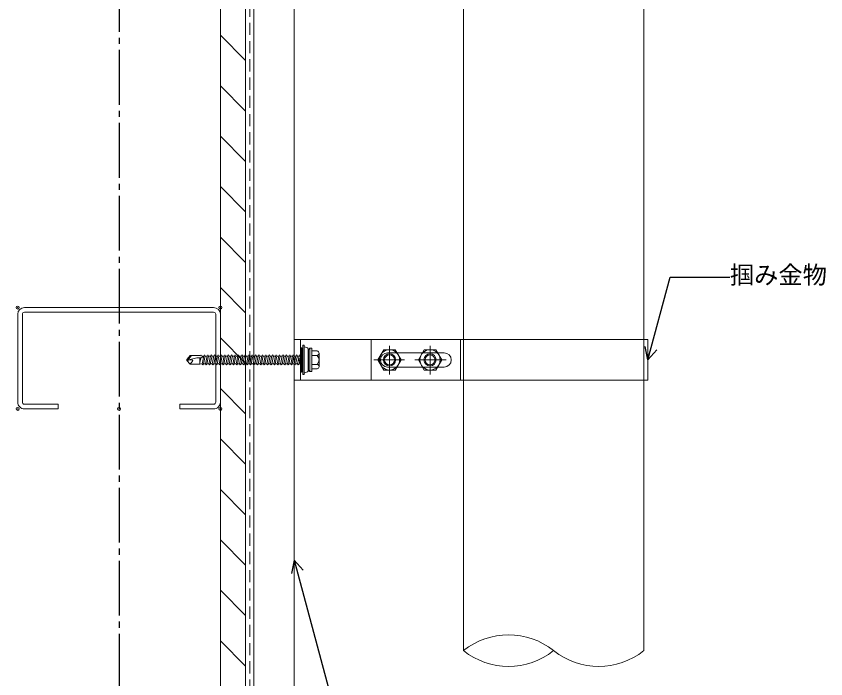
# Model space of a CAD drawing. Units: millimetres at full size, sheet at 1:3; details may follow other scales. Extents: x -1262 to 1258, y -891 to 1034.
# Drawn here: x 540.9 to 940.5, y -487.2 to -160.3 of the extents above; entities that cross this region are included whole.
import ezdxf
from ezdxf.enums import TextEntityAlignment as Align

# ---------------------------------------------------------------- set-up
doc = ezdxf.new("R2010")
doc.units = ezdxf.units.MM
doc.header["$LTSCALE"] = 3
doc.header["$PDMODE"] = 32
doc.header["$PDSIZE"] = 1.5
doc.linetypes.add('CHAIN2', pattern=[12, 9, -1, 1, -1])
doc.linetypes.add('DASHED2', pattern=[3, 2, -1])
for name, color, linetype, lineweight in [('0-4_寸法線1', 5, 'Continuous', 25), ('0-6_名称1', 5, 'Continuous', 25), ('0-E_外壁1', 6, 'Continuous', 20), ('1-D_竪樋', 6, 'Continuous', 20), ('1-F_樋足', 7, 'Continuous', 5), ('2-1_裏貼1', 2, 'Continuous', 18), ('2-7_ビス1', 7, 'Continuous', 5), ('2-8_ビス2', 7, 'Continuous', 5), ('3-9_断熱材1', 4, 'Continuous', 5), ('3-D_防水シート', 3, 'DASHED2', 9), ('4-5_C鋼1', 2, 'Continuous', 18)]:
    doc.layers.add(name, color=color, linetype=linetype, lineweight=lineweight)
doc.styles.add('ＭＳ ゴシック', font='')
doc.styles.get('ＭＳ ゴシック').set_extended_font_data('MS Gothic')

msp = doc.modelspace()

# ---------------------------------------------------------------- linework, layer by layer
at = {"layer": '0-4_寸法線1', "linetype": 'CHAIN2'}
msp.add_line((591.647, 723.055), (591.647, -619.534), dxfattribs=at)
at = {"layer": '0-6_名称1'}
for p, q in [((852.647, -329.842), (851.303, -323.27)), ((852.647, -329.842), (857.098, -324.823)), ((678.147, -428.582), (676.803, -435.154)), ((678.147, -428.582), (682.598, -433.601))]:
    msp.add_line(p, q, dxfattribs=at)
for points in [[(852.647, -329.842), (863.6, -288.968), (893.048, -288.968)], [(678.147, -428.582), (707.38, -537.678), (735.479, -537.678)]]:
    msp.add_lwpolyline(points, dxfattribs=at)
at = {"layer": '0-E_外壁1'}
for p, q in [((658.147, 129), (658.147, -619.534)), ((678.147, 129), (678.147, -619.534))]:
    msp.add_line(p, q, dxfattribs=at)
at = {"layer": '1-D_竪樋'}
for p, q in [((761.647, -163.264), (761.647, -28.789)), ((850.647, -163.264), (850.647, -28.789)), ((761.647, -473.264), (761.647, -163.264)), ((850.647, -473.264), (850.647, -163.264))]:
    msp.add_line(p, q, dxfattribs=at)
for centre, start, end in [((783.897, -501.054), 51.31781, 128.68219), ((783.897, -501.054), 51.31781, 128.68219), ((783.897, -445.474), 231.31781, 308.68219), ((783.897, -445.474), 231.31781, 308.68219), ((828.397, -445.474), 231.31781, 308.68219), ((828.397, -445.474), 231.31781, 308.68219)]:
    msp.add_arc(centre, 35.6, start, end, dxfattribs=at)
at = {"layer": '1-F_樋足'}
for p, q in [((678.147, -319.842), (678.147, -339.842)), ((852.647, -319.842), (678.147, -319.842)), ((681.147, -319.842), (681.147, -339.842)), ((716.147, -339.842), (716.147, -319.842)), ((760.201, -339.842), (760.201, -319.842)), ((761.647, -339.842), (761.647, -319.842)), ((852.647, -339.842), (852.647, -319.842)), ((752.148, -326.342), (724.147, -326.342)), ((752.148, -333.342), (724.147, -333.342)), ((852.647, -339.842), (678.147, -339.842))]:
    msp.add_line(p, q, dxfattribs=at)
for centre, start, end in [((724.147, -329.842), 90, 270), ((752.148, -329.842), 270, 90)]:
    msp.add_arc(centre, 3.5, start, end, dxfattribs=at)
at = {"layer": '2-1_裏貼1'}
for p, q in [((654.147, -182.182), (641.647, -169.682)), ((654.147, -207.072), (641.647, -194.572)), ((654.147, -231.962), (641.647, -219.462)), ((654.147, -256.852), (641.647, -244.352)), ((654.147, -281.743), (641.647, -269.243)), ((654.147, -306.633), (641.647, -294.133)), ((654.147, -331.523), (641.647, -319.023)), ((654.147, -356.413), (641.647, -343.913)), ((654.147, -381.303), (641.647, -368.803)), ((654.147, -406.193), (641.647, -393.693)), ((654.147, -431.083), (641.647, -418.583)), ((654.147, -455.974), (641.647, -443.474)), ((654.147, -480.864), (641.647, -468.364))]:
    msp.add_line(p, q, dxfattribs=at)
at = {"layer": '2-7_ビス1'}
for p, q in [((683.047, -322.592), (683.047, -337.092)), ((684.608, -323.888), (683.183, -323.438)), ((631.857, -327.779), (631.981, -327.565)), ((632.238, -327.565), (631.981, -327.565)), ((632.419, -327.878), (632.238, -327.565)), ((633.795, -327.342), (633.424, -327.985)), ((633.795, -327.342), (634.166, -327.985)), ((635.48, -327.342), (635.109, -327.985)), ((635.48, -327.342), (635.851, -327.985)), ((637.165, -327.342), (636.795, -327.985)), ((637.165, -327.342), (637.536, -327.985)), ((638.851, -327.342), (638.48, -327.985)), ((638.851, -327.342), (639.221, -327.985)), ((640.536, -327.342), (640.165, -327.985)), ((640.536, -327.342), (640.907, -327.985)), ((642.221, -327.342), (641.85, -327.985)), ((642.221, -327.342), (642.592, -327.985)), ((643.906, -327.342), (643.536, -327.985)), ((643.906, -327.342), (644.277, -327.985)), ((645.592, -327.342), (645.221, -327.985)), ((645.592, -327.342), (645.962, -327.985)), ((647.277, -327.342), (646.906, -327.985)), ((647.277, -327.342), (647.648, -327.985)), ((648.962, -327.342), (648.591, -327.985)), ((648.962, -327.342), (649.333, -327.985)), ((650.647, -327.342), (650.277, -327.985)), ((650.647, -327.342), (651.018, -327.985)), ((652.333, -327.342), (651.962, -327.985)), ((652.333, -327.342), (652.703, -327.985)), ((654.018, -327.342), (653.647, -327.985)), ((654.018, -327.342), (654.388, -327.985)), ((655.703, -327.342), (655.332, -327.985)), ((655.703, -327.342), (656.074, -327.985)), ((657.388, -327.342), (657.017, -327.985)), ((657.388, -327.342), (657.759, -327.985)), ((659.074, -327.342), (658.703, -327.985)), ((659.074, -327.342), (659.444, -327.985)), ((660.759, -327.342), (660.388, -327.985)), ((660.759, -327.342), (661.129, -327.985)), ((662.444, -327.342), (662.073, -327.985)), ((662.444, -327.342), (662.815, -327.985)), ((664.129, -327.342), (663.758, -327.985)), ((664.129, -327.342), (664.5, -327.985)), ((665.814, -327.342), (665.444, -327.985)), ((665.814, -327.342), (666.185, -327.985)), ((667.5, -327.342), (667.129, -327.985)), ((667.5, -327.342), (667.87, -327.985)), ((669.185, -327.342), (668.814, -327.985)), ((669.185, -327.342), (669.556, -327.985)), ((670.87, -327.342), (670.499, -327.985)), ((670.87, -327.342), (671.241, -327.985)), ((672.555, -327.342), (672.185, -327.985)), ((672.555, -327.342), (672.926, -327.985)), ((674.241, -327.342), (673.87, -327.985)), ((674.241, -327.342), (674.611, -327.985)), ((675.926, -327.342), (675.555, -327.985)), ((675.926, -327.342), (676.297, -327.985)), ((677.611, -327.342), (677.24, -327.985)), ((677.611, -327.342), (677.982, -327.985)), ((679.296, -327.342), (678.926, -327.985)), ((679.296, -327.342), (679.667, -327.985)), ((680.982, -327.342), (680.611, -327.985)), ((680.982, -327.342), (681.147, -327.63)), ((681.147, -335.999), (681.147, -323.685)), ((682.347, -323.985), (681.147, -323.685)), ((682.347, -325.278), (681.147, -324.078)), ((682.347, -326.028), (681.147, -324.828)), ((682.347, -326.779), (681.147, -325.579)), ((682.347, -327.53), (681.147, -326.33)), ((682.347, -328.28), (681.147, -327.08)), ((682.347, -324.527), (681.625, -323.805)), ((684.947, -324.362), (684.947, -335.323)), ((685.147, -324.785), (685.147, -334.9)), ((685.242, -324.583), (685.897, -324.042)), ((686.847, -335.379), (686.847, -324.306)), ((689.461, -325.442), (686.847, -325.442)), ((689.461, -327.642), (686.847, -327.642)), ((690.347, -326.542), (690.347, -333.142)), ((626.706, -327.719), (625.147, -329.577)), ((625.147, -329.577), (625.147, -330.108)), ((626.706, -331.965), (625.147, -330.108)), ((625.588, -329.99), (627.493, -327.719)), ((630.04, -328.796), (626.141, -329.841)), ((631.517, -327.719), (626.706, -327.719)), ((631.517, -328.796), (630.04, -328.796)), ((631.517, -327.719), (631.857, -327.779)), ((632.185, -328.684), (631.517, -330.989)), ((631.517, -329.842), (631.694, -328.769)), ((631.517, -331.965), (631.517, -328.796)), ((631.855, -327.793), (631.857, -327.779)), ((632.419, -327.878), (632.403, -327.933)), ((632.419, -327.878), (633.022, -327.985)), ((632.622, -331.771), (633.424, -327.985)), ((633.424, -327.985), (633.022, -327.985)), ((633.323, -331.7), (634.166, -327.985)), ((635.109, -327.985), (634.166, -327.985)), ((634.267, -331.7), (635.109, -327.985)), ((635.008, -331.7), (635.851, -327.985)), ((636.795, -327.985), (635.851, -327.985)), ((635.952, -331.7), (636.795, -327.985)), ((636.694, -331.7), (637.536, -327.985)), ((638.379, -331.7), (639.221, -327.985)), ((640.165, -327.985), (639.221, -327.985)), ((639.323, -331.7), (640.165, -327.985)), ((640.064, -331.7), (640.907, -327.985)), ((641.85, -327.985), (640.907, -327.985)), ((641.008, -331.7), (641.85, -327.985)), ((641.749, -331.7), (642.592, -327.985)), ((643.536, -327.985), (642.592, -327.985)), ((642.693, -331.7), (643.536, -327.985)), ((643.434, -331.7), (644.277, -327.985)), ((645.221, -327.985), (644.277, -327.985)), ((644.378, -331.7), (645.221, -327.985)), ((645.12, -331.7), (645.962, -327.985)), ((646.805, -331.7), (647.648, -327.985)), ((648.591, -327.985), (647.648, -327.985)), ((647.749, -331.7), (648.591, -327.985)), ((648.49, -331.7), (649.333, -327.985)), ((650.277, -327.985), (649.333, -327.985)), ((649.434, -331.7), (650.277, -327.985)), ((650.175, -331.7), (651.018, -327.985)), ((651.962, -327.985), (651.018, -327.985)), ((651.119, -331.7), (651.962, -327.985)), ((651.861, -331.7), (652.703, -327.985)), ((653.647, -327.985), (652.703, -327.985)), ((652.804, -331.7), (653.647, -327.985)), ((653.546, -331.7), (654.388, -327.985)), ((655.332, -327.985), (654.388, -327.985)), ((654.489, -331.7), (655.332, -327.985)), ((655.231, -331.7), (656.074, -327.985)), ((657.017, -327.985), (656.074, -327.985)), ((656.175, -331.7), (657.017, -327.985)), ((656.916, -331.7), (657.759, -327.985)), ((658.703, -327.985), (657.759, -327.985)), ((657.86, -331.7), (658.703, -327.985)), ((658.602, -331.7), (659.444, -327.985)), ((660.388, -327.985), (659.444, -327.985)), ((659.545, -331.7), (660.388, -327.985)), ((660.287, -331.7), (661.129, -327.985)), ((662.073, -327.985), (661.129, -327.985)), ((661.231, -331.7), (662.073, -327.985)), ((661.972, -331.7), (662.815, -327.985)), ((663.758, -327.985), (662.815, -327.985)), ((662.916, -331.7), (663.758, -327.985)), ((663.657, -331.7), (664.5, -327.985)), ((665.444, -327.985), (664.5, -327.985)), ((664.601, -331.7), (665.444, -327.985)), ((665.343, -331.7), (666.185, -327.985)), ((667.129, -327.985), (666.185, -327.985)), ((666.286, -331.7), (667.129, -327.985)), ((667.028, -331.7), (667.87, -327.985)), ((668.814, -327.985), (667.87, -327.985)), ((667.972, -331.7), (668.814, -327.985)), ((668.713, -331.7), (669.556, -327.985)), ((670.499, -327.985), (669.556, -327.985)), ((669.657, -331.7), (670.499, -327.985)), ((670.398, -331.7), (671.241, -327.985)), ((672.185, -327.985), (671.241, -327.985)), ((671.342, -331.7), (672.185, -327.985)), ((672.083, -331.7), (672.926, -327.985)), ((673.87, -327.985), (672.926, -327.985)), ((673.027, -331.7), (673.87, -327.985)), ((673.769, -331.7), (674.611, -327.985)), ((675.555, -327.985), (674.611, -327.985)), ((674.712, -331.7), (675.555, -327.985)), ((675.454, -331.7), (676.297, -327.985)), ((677.24, -327.985), (676.297, -327.985)), ((676.398, -331.7), (677.24, -327.985)), ((677.139, -331.7), (677.982, -327.985)), ((678.926, -327.985), (677.982, -327.985)), ((678.083, -331.7), (678.926, -327.985)), ((678.824, -331.7), (679.667, -327.985)), ((680.611, -327.985), (679.667, -327.985)), ((679.768, -331.7), (680.611, -327.985)), ((680.51, -331.7), (681.147, -328.887)), ((682.347, -329.031), (681.147, -327.831)), ((682.347, -329.782), (681.147, -328.582)), ((682.347, -330.532), (681.147, -329.332)), ((682.347, -331.283), (681.147, -330.083)), ((682.347, -332.034), (681.147, -330.834)), ((682.347, -332.784), (681.147, -331.584)), ((685.136, -327.985), (684.947, -327.985)), ((631.517, -331.965), (626.706, -331.965)), ((631.517, -331.965), (632.622, -331.771)), ((632.952, -332.342), (632.622, -331.771)), ((632.952, -332.342), (633.323, -331.7)), ((634.267, -331.7), (633.323, -331.7)), ((634.637, -332.342), (634.267, -331.7)), ((634.637, -332.342), (635.008, -331.7)), ((636.323, -332.342), (636.694, -331.7)), ((638.008, -332.342), (638.379, -331.7)), ((639.323, -331.7), (638.379, -331.7)), ((639.693, -332.342), (639.323, -331.7)), ((639.693, -332.342), (640.064, -331.7)), ((641.008, -331.7), (640.064, -331.7)), ((641.378, -332.342), (641.008, -331.7)), ((641.378, -332.342), (641.749, -331.7)), ((642.693, -331.7), (641.749, -331.7)), ((643.064, -332.342), (642.693, -331.7)), ((643.064, -332.342), (643.434, -331.7)), ((644.378, -331.7), (643.434, -331.7)), ((644.749, -332.342), (644.378, -331.7)), ((644.749, -332.342), (645.12, -331.7)), ((646.434, -332.342), (646.805, -331.7)), ((647.749, -331.7), (646.805, -331.7)), ((648.119, -332.342), (647.749, -331.7)), ((648.119, -332.342), (648.49, -331.7)), ((649.434, -331.7), (648.49, -331.7)), ((649.805, -332.342), (649.434, -331.7)), ((649.805, -332.342), (650.175, -331.7)), ((651.119, -331.7), (650.175, -331.7)), ((651.49, -332.342), (651.119, -331.7)), ((651.49, -332.342), (651.861, -331.7)), ((652.804, -331.7), (651.861, -331.7)), ((653.175, -332.342), (652.804, -331.7)), ((653.175, -332.342), (653.546, -331.7)), ((654.489, -331.7), (653.546, -331.7)), ((654.86, -332.342), (654.489, -331.7)), ((654.86, -332.342), (655.231, -331.7)), ((656.175, -331.7), (655.231, -331.7)), ((656.546, -332.342), (656.175, -331.7)), ((656.546, -332.342), (656.916, -331.7)), ((657.86, -331.7), (656.916, -331.7)), ((658.231, -332.342), (657.86, -331.7)), ((658.231, -332.342), (658.602, -331.7)), ((659.545, -331.7), (658.602, -331.7)), ((659.916, -332.342), (659.545, -331.7)), ((659.916, -332.342), (660.287, -331.7)), ((661.231, -331.7), (660.287, -331.7)), ((661.601, -332.342), (661.231, -331.7)), ((661.601, -332.342), (661.972, -331.7)), ((662.916, -331.7), (661.972, -331.7)), ((663.286, -332.342), (662.916, -331.7)), ((663.286, -332.342), (663.657, -331.7)), ((664.601, -331.7), (663.657, -331.7)), ((664.972, -332.342), (664.601, -331.7)), ((664.972, -332.342), (665.343, -331.7)), ((666.286, -331.7), (665.343, -331.7)), ((666.657, -332.342), (666.286, -331.7)), ((666.657, -332.342), (667.028, -331.7)), ((667.972, -331.7), (667.028, -331.7)), ((668.342, -332.342), (667.972, -331.7)), ((668.342, -332.342), (668.713, -331.7)), ((669.657, -331.7), (668.713, -331.7)), ((670.027, -332.342), (669.657, -331.7)), ((670.027, -332.342), (670.398, -331.7)), ((671.342, -331.7), (670.398, -331.7)), ((671.713, -332.342), (671.342, -331.7)), ((671.713, -332.342), (672.083, -331.7)), ((673.027, -331.7), (672.083, -331.7)), ((673.398, -332.342), (673.027, -331.7)), ((673.398, -332.342), (673.769, -331.7)), ((674.712, -331.7), (673.769, -331.7)), ((675.083, -332.342), (674.712, -331.7)), ((675.083, -332.342), (675.454, -331.7)), ((676.398, -331.7), (675.454, -331.7)), ((676.768, -332.342), (676.398, -331.7)), ((676.768, -332.342), (677.139, -331.7)), ((678.083, -331.7), (677.139, -331.7)), ((678.454, -332.342), (678.083, -331.7)), ((678.454, -332.342), (678.824, -331.7)), ((680.139, -332.342), (680.51, -331.7)), ((680.51, -331.7), (681.147, -331.7)), ((682.347, -333.535), (681.147, -332.335)), ((682.347, -334.286), (681.147, -333.086)), ((682.347, -335.036), (681.147, -333.836)), ((681.147, -334.587), (682.278, -335.717)), ((681.147, -335.338), (681.677, -335.867)), ((685.136, -331.7), (684.947, -331.7)), ((685.242, -335.102), (685.897, -335.642)), ((689.461, -332.042), (686.847, -332.042)), ((689.461, -334.242), (686.847, -334.242)), ((682.347, -335.699), (681.147, -335.999)), ((683.047, -337.092), (682.347, -337.092)), ((684.608, -335.796), (683.183, -336.246)), ((685.897, -335.642), (686.584, -335.642))]:
    msp.add_line(p, q, dxfattribs=at)
for points in [[(683.047, -322.592), (682.347, -322.592), (682.347, -337.092)], [(685.897, -335.642), (685.897, -324.042), (686.584, -324.042)], [(625.147, -329.842), (625.257, -329.893), (625.367, -329.938), (625.477, -329.972), (625.588, -329.99), (625.725, -329.982), (625.864, -329.95), (626.002, -329.9), (626.141, -329.841)], [(626.706, -331.965), (626.967, -331.658), (627.249, -331.33), (627.525, -331), (627.765, -330.686), (627.942, -330.405), (628.028, -330.177), (627.992, -330.019), (627.788, -329.929), (627.424, -329.875), (626.978, -329.849), (626.525, -329.84), (626.141, -329.841)], [(631.517, -327.719), (632.196, -327.876), (632.705, -328.03), (633.021, -328.179), (633.126, -328.319), (633.011, -328.448), (632.693, -328.568), (632.189, -328.684), (631.517, -328.796)], [(637.637, -331.7), (638.48, -327.985), (637.536, -327.985)], [(646.063, -331.7), (646.906, -327.985), (645.962, -327.985)], [(636.323, -332.342), (635.952, -331.7), (635.008, -331.7)], [(638.008, -332.342), (637.637, -331.7), (636.694, -331.7)], [(646.434, -332.342), (646.063, -331.7), (645.12, -331.7)], [(680.139, -332.342), (679.768, -331.7), (678.824, -331.7)]]:
    msp.add_lwpolyline(points, dxfattribs=at)
for centre, radius, start, end in [((683.247, -323.249), 0.2, 180, 251.24339), ((684.447, -324.362), 0.5, 0, 71.24339), ((685.411, -324.785), 0.264, 130, 180), ((686.584, -324.306), 0.264, 0, 90), ((689.222, -326.542), 1.126, 282.25462, 77.74539), ((687.175, -329.842), 3.172, 316.09563, 43.90439), ((684.447, -335.323), 0.5, 288.75661, 360), ((685.411, -334.9), 0.264, 180, 230), ((686.584, -335.379), 0.264, 270, 0), ((689.222, -333.142), 1.126, 282.25462, 77.74539), ((683.247, -336.436), 0.2, 108.75661, 180)]:
    msp.add_arc(centre, radius, start, end, dxfattribs=at)
at = {"layer": '2-7_ビス1', "color": 5}
msp.add_point((681.147, -329.842), dxfattribs=at)
at = {"layer": '2-8_ビス2', "linetype": 'CHAIN2'}
for p, q in [((725.147, -322.903), (725.147, -337.118)), ((745.148, -322.903), (745.148, -337.118)), ((717.347, -329.842), (732.533, -329.842)), ((737.609, -329.842), (753.178, -329.842))]:
    msp.add_line(p, q, dxfattribs=at)
at = {"layer": '2-8_ビス2'}
for p, q in [((719.397, -329.842), (722.284, -324.842)), ((728.011, -324.842), (722.284, -324.842)), ((730.897, -329.842), (728.011, -324.842)), ((739.398, -329.842), (742.284, -324.842)), ((748.011, -324.842), (742.284, -324.842)), ((750.898, -329.842), (748.011, -324.842)), ((719.397, -329.842), (722.284, -334.842)), ((739.398, -329.842), (742.284, -334.842))]:
    msp.add_line(p, q, dxfattribs=at)
for points in [[(730.897, -329.842), (728.011, -334.842), (722.284, -334.842)], [(750.898, -329.842), (748.011, -334.842), (742.284, -334.842)]]:
    msp.add_lwpolyline(points, dxfattribs=at)
for centre, radius in [((725.124, -329.842), 5), ((725.147, -329.842), 3), ((725.147, -329.842), 2.458), ((745.124, -329.842), 5), ((745.148, -329.842), 3), ((745.148, -329.842), 2.458)]:
    msp.add_circle(centre, radius, dxfattribs=at)
at = {"layer": '3-9_断熱材1'}
for p, q in [((641.647, -619.534), (641.647, 129)), ((654.147, -619.534), (654.147, 129))]:
    msp.add_line(p, q, dxfattribs=at)
at = {"layer": '3-D_防水シート'}
msp.add_line((656.147, -619.534), (656.147, 129), dxfattribs=at)
at = {"layer": '4-5_C鋼1'}
for p, q in [((541.647, -350.707), (541.647, -307.307)), ((543.947, -307.307), (543.947, -350.707)), ((544.947, -304.007), (638.347, -304.007)), ((638.347, -306.307), (544.947, -306.307)), ((639.347, -350.707), (639.347, -307.307)), ((641.647, -307.307), (641.647, -350.707)), ((638.347, -354.007), (621.647, -354.007))]:
    msp.add_line(p, q, dxfattribs=at)
for points in [[(544.947, -351.707), (561.647, -351.707), (561.647, -354.007), (544.947, -354.007)], [(621.647, -354.007), (621.647, -351.707), (638.347, -351.707)]]:
    msp.add_lwpolyline(points, dxfattribs=at)
for centre, radius, start, end in [((544.947, -307.307), 3.3, 90, 180), ((544.947, -307.307), 1, 90, 180), ((638.347, -307.307), 3.3, 0.00004, 90), ((638.347, -307.307), 1, 0, 90), ((544.947, -350.707), 3.3, 179.99996, 270), ((544.947, -350.707), 1, 180, 270), ((638.347, -350.707), 1, 270, 0), ((638.347, -350.707), 3.3, 270, 0.00004)]:
    msp.add_arc(centre, radius, start, end, dxfattribs=at)
for p in [(541.647, -304.007), (641.647, -304.007), (541.647, -354.007), (591.647, -354.007), (641.647, -354.007)]:
    msp.add_point(p, dxfattribs=at)

# ---------------------------------------------------------------- texts
at = {"layer": '0-6_名称1', "style": 'ＭＳ ゴシック'}
msp.add_text('掴み金物', height=8.798, dxfattribs=at).set_placement((893.048, -294.968), align=Align.BOTTOM_LEFT)

doc.saveas('drawing.dxf')
